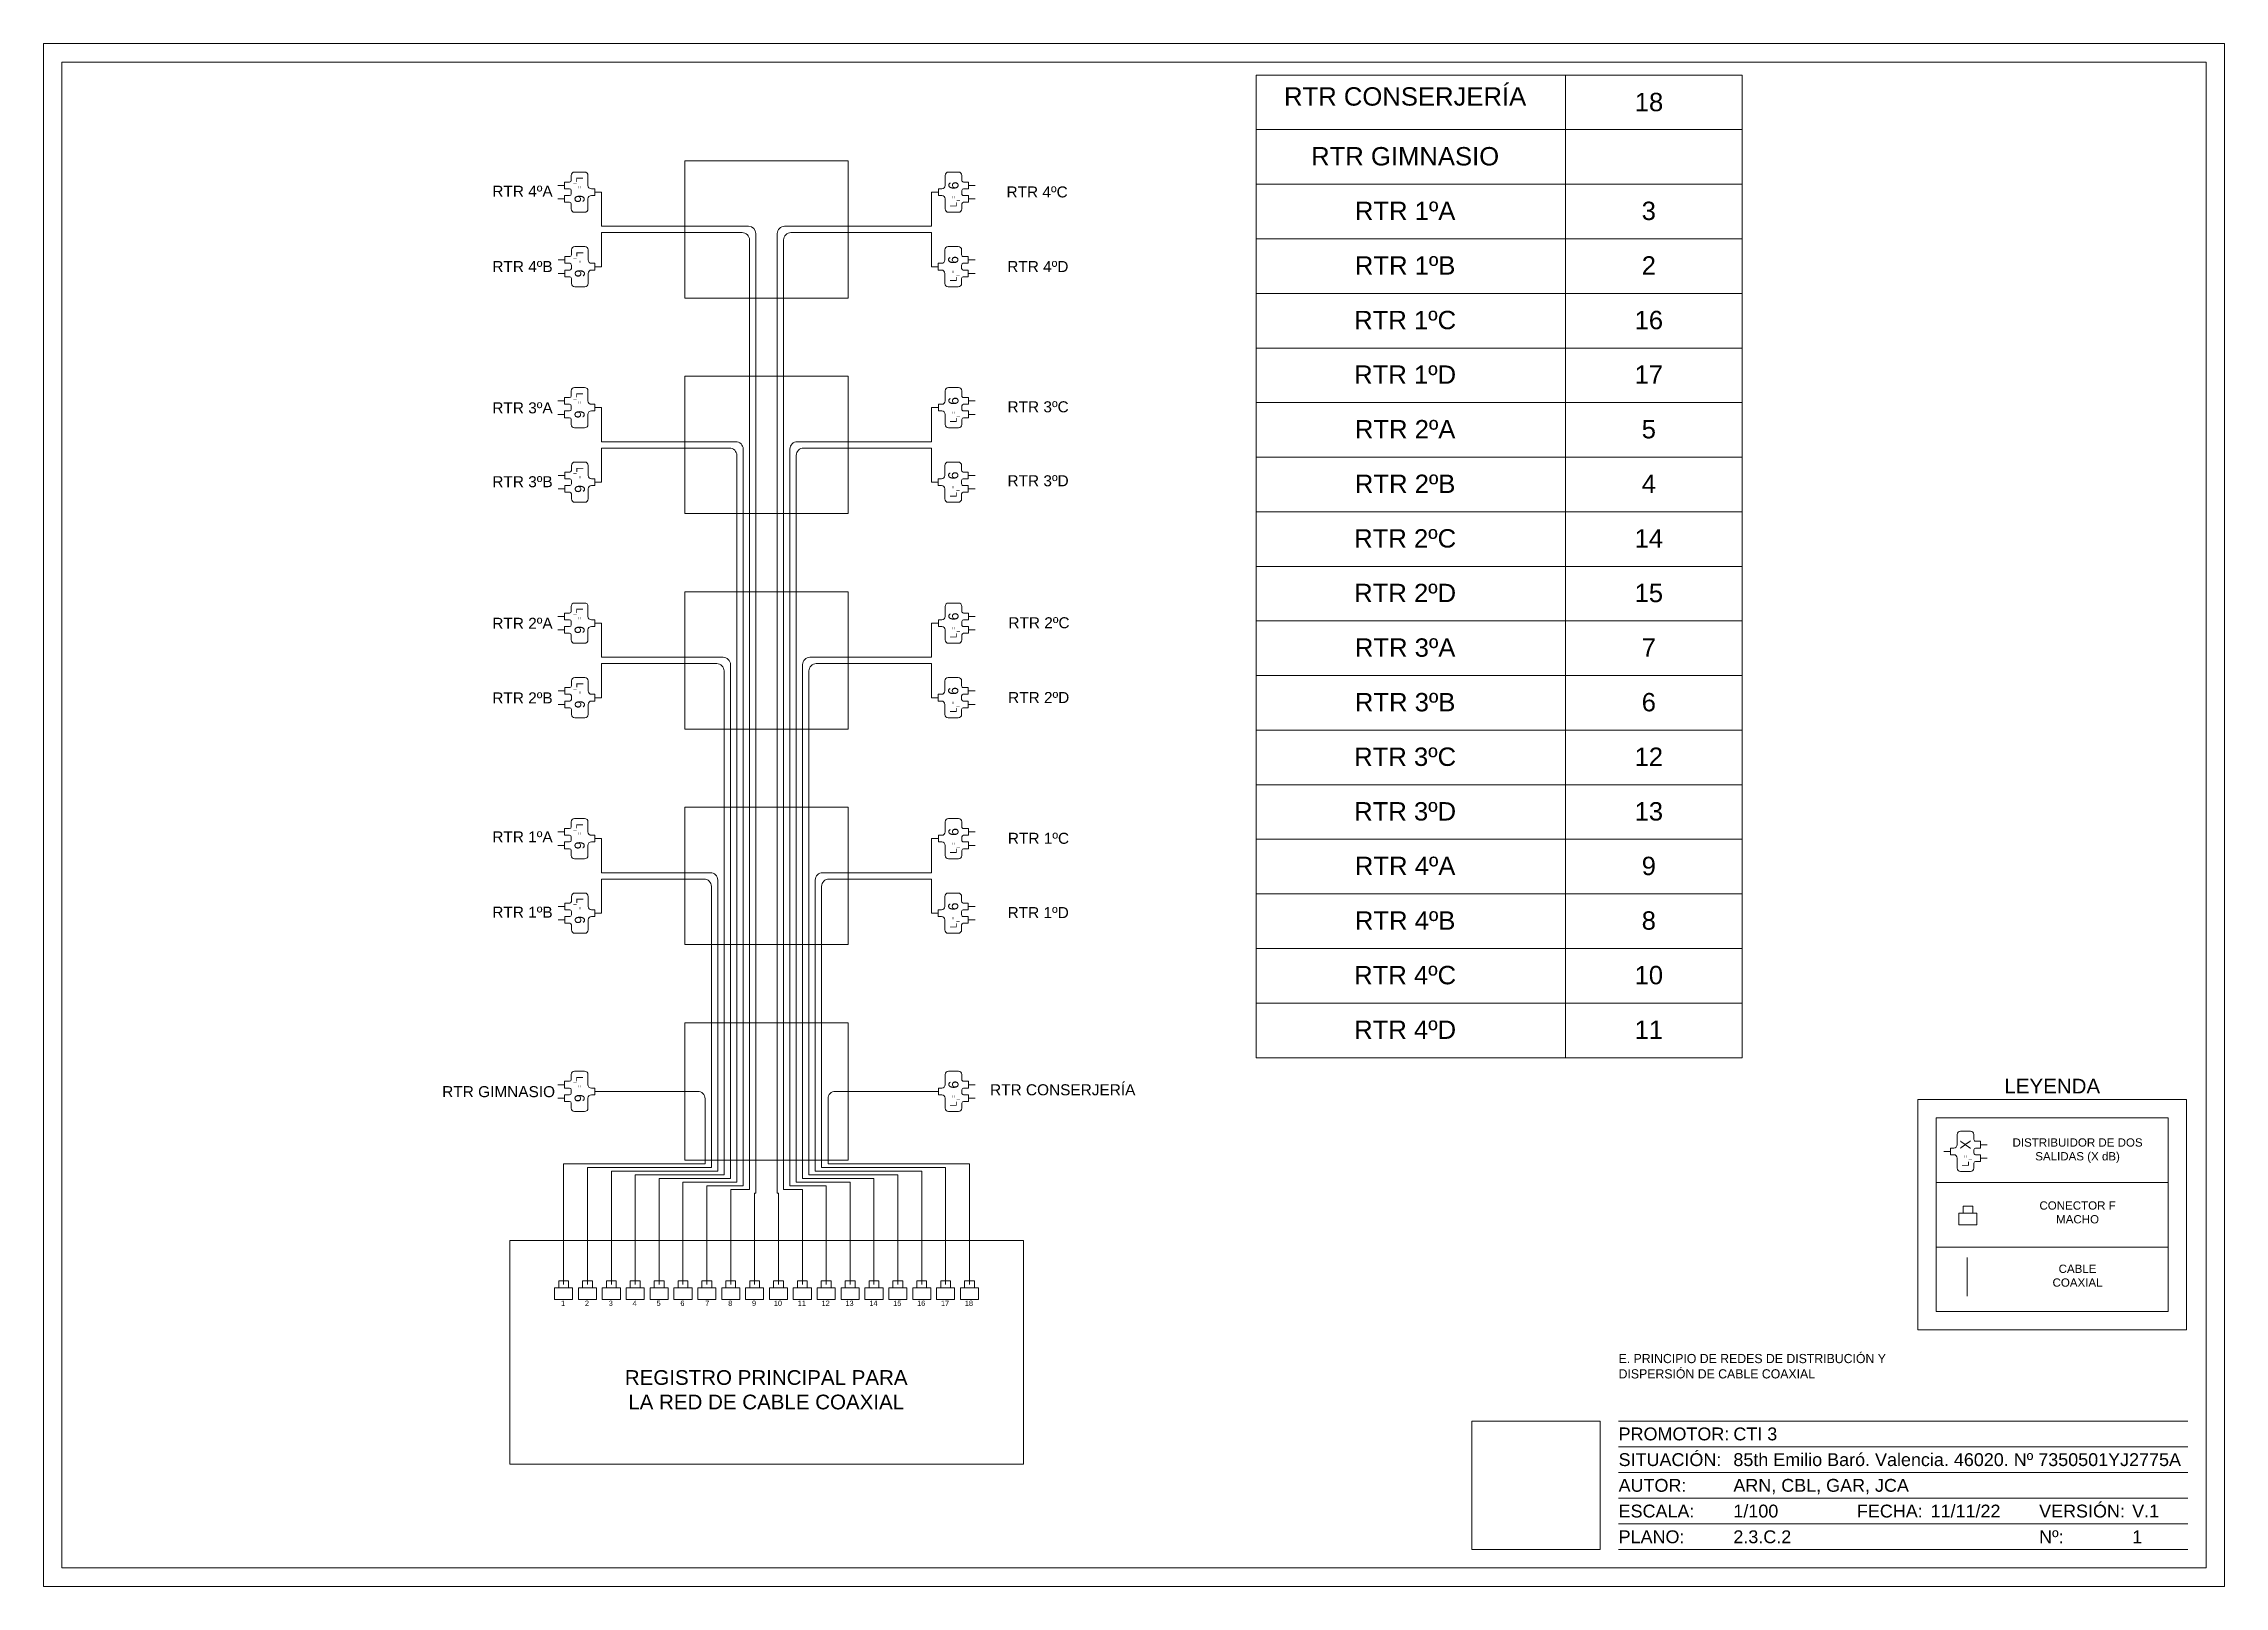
# Model space of a CAD drawing. Header units: metres. Extents: x -2 to 3328848, y -2 to 2725060.
# Drawn here: x 1664249 to 1664843, y 1361937 to 1362357 of the extents above; entities that cross this region are included whole.
import ezdxf
from ezdxf.enums import TextEntityAlignment as Align

# ---------------------------------------------------------------- set-up
doc = ezdxf.new("R2018")
doc.units = ezdxf.units.M
doc.layers.get('0').update_dxf_attribs({"color": 253, "lineweight": 0})
doc.layers.add('CAJETIN', color=7, linetype='Continuous', lineweight=0, true_color=0x000000)
for name, color, linetype, lineweight in [('ICT_INTERNA', 170, 'Continuous', 0), ('ICT_TEXTS', 210, 'Continuous', 0), ('ICT_TOMAS', 1, 'Continuous', 0)]:
    doc.layers.add(name, color=color, linetype=linetype, lineweight=lineweight)
doc.styles.add('COTA', font='arial.ttf', dxfattribs={"height": 1})
doc.styles.get("Standard").update_dxf_attribs({"font": 'arial.ttf'})
picture_1 = doc.add_image_def('image1.png', size_in_pixel=(477, 477))

# ---------------------------------------------------------------- blocks, each defined once
blk = doc.blocks.new('*U96')
for p, q in [((-10, 45), (-165, 45)), ((-10, 38), (-165, 38)), ((-10, 31), (-165, 31)), ((-10, 24), (-165, 24)), ((-10, 17), (-165, 17)), ((-10, 10), (-165, 10))]:
    blk.add_line(p, q)
for points in [[(-594, 0), (0, 0), (0, 420), (-594, 420)], [(-589, 5), (-5, 5), (-5, 415), (-589, 415)], [(-170, 45), (-205, 45), (-205, 10), (-170, 10)]]:
    blk.add_lwpolyline(points, close=True)
for s, p in [('PROMOTOR:', (-165, 41.5)), ('SITUACIÓN:', (-165, 34.5)), ('AUTOR:', (-165, 27.5)), ('ESCALA:', (-165, 20.5)), ('FECHA:', (-100.09, 20.5)), ('VERSIÓN:', (-50.46, 20.5)), ('PLANO:', (-165, 13.5)), ('Nº:', (-50.46, 13.5))]:
    blk.add_text(s, height=3.5).set_placement(p, align=Align.MIDDLE_LEFT)
at = {"lineweight": 30, "flags": 104}
blk.add_attdef('NOMBRE_PROYECTO', text='', height=5, dxfattribs=at).set_placement((-165, 63.27), align=Align.TOP_LEFT)
for tag, p in [('PROMOTOR', (-133.74, 41.5)), ('SITUACION', (-133.74, 34.5)), ('AUTOR', (-133.74, 27.5)), ('1/X', (-133.74, 20.5)), ('XX/XX/XXXX', (-80.02, 20.5)), ('V.X', (-25.12, 20.5)), ('NOMBRE_PLANO', (-133.74, 13.5)), ('X', (-25.12, 13.48))]:
    blk.add_attdef(tag, text='', height=3.5).set_placement(p, align=Align.MIDDLE_LEFT)
blk = doc.blocks.new('Distribuidor 2S')
for p, q in [((0, 0), (0, -0.1)), ((-0.3, -0.25), (-0.3, -0.3)), ((-0.3, -0.3), (-0.3, -0.35)), ((-0.1, -0.2), (-0.25, -0.2)), ((-0.05, -0.1), (0.05, -0.1)), ((-0.05, -0.15), (-0.05, -0.1)), ((0.05, -0.1), (0.05, -0.15)), ((0.25, -0.2), (0.1, -0.2)), ((0.3, -0.3), (0.3, -0.25)), ((0.3, -0.3), (0.3, -0.35)), ((-0.3, -0.35), (-0.3, -0.4)), ((-0.25, -0.45), (-0.175, -0.45)), ((-0.15, -0.55), (-0.15, -0.475)), ((-0.05, -0.55), (-0.15, -0.55)), ((-0.1, -0.55), (-0.1, -0.65)), ((-0.05, -0.475), (-0.05, -0.55)), ((0.025, -0.45), (-0.025, -0.45)), ((0.05, -0.55), (0.05, -0.475)), ((0.15, -0.55), (0.05, -0.55)), ((0.1, -0.55), (0.1, -0.65)), ((0.15, -0.475), (0.15, -0.55)), ((0.175, -0.45), (0.25, -0.45)), ((0.3, -0.4), (0.3, -0.35))]:
    blk.add_line(p, q)
for centre, radius, start, end in [((-0.25, -0.25), 0.05, 90, 180), ((-0.1, -0.15), 0.05, 270, 0), ((0.1, -0.15), 0.05, 180, 270), ((0.25, -0.25), 0.05, 0, 90), ((-0.25, -0.4), 0.05, 180, 270), ((-0.175, -0.475), 0.025, 0, 90), ((-0.025, -0.475), 0.025, 90, 180), ((0.025, -0.475), 0.025, 0, 90), ((0.175, -0.475), 0.025, 90, 180), ((0.25, -0.4), 0.05, 270, 0)]:
    blk.add_arc(centre, radius, start, end)
blk.add_text('L', height=0.1).set_placement((-0.225, -0.325), align=Align.MIDDLE_LEFT)
blk.add_text('=', height=0.05).set_placement((-0.075, -0.325), align=Align.MIDDLE_CENTER)
blk.add_text('I', height=0.05).set_placement((-0.137, -0.421))
blk.add_attdef('DB', text='', height=0.15).set_placement((0.1, -0.325), align=Align.MIDDLE_CENTER)

msp = doc.modelspace()

# ---------------------------------------------------------------- linework, layer by layer
at = {"layer": 'CAJETIN'}
for p, q in [((1664764.171, 1362064.874), (1664827.341, 1362064.874)), ((1664764.171, 1362047.302), (1664827.341, 1362047.302)), ((1664764.171, 1362029.73), (1664827.341, 1362029.73)), ((1664764.171, 1362012.158), (1664827.341, 1362012.158))]:
    msp.add_line(p, q, dxfattribs=at)
at = {"layer": 'CAJETIN', "linetype": 'Continuous'}
for points in [[(1664248.638, 1361937.36), (1664842.638, 1361937.36), (1664842.638, 1362357.36), (1664248.638, 1362357.36)], [(1664253.638, 1361942.36), (1664837.638, 1361942.36), (1664837.638, 1362352.36), (1664253.638, 1362352.36)]]:
    msp.add_lwpolyline(points, close=True, dxfattribs=at)
at = {"layer": 'CAJETIN'}
for points in [[(1664759.171, 1362069.874), (1664832.341, 1362069.874), (1664832.341, 1362007.158), (1664759.171, 1362007.158)], [(1664764.171, 1362064.874), (1664827.341, 1362064.874), (1664827.341, 1362012.158), (1664764.171, 1362012.158)]]:
    msp.add_lwpolyline(points, close=True, dxfattribs=at)
at = {"layer": 'ICT_INTERNA'}
for p, q in [((1664400.572, 1362316.928), (1664400.637, 1362307.648)), ((1664490.526, 1362316.928), (1664490.461, 1362307.648)), ((1664440.646, 1362307.648), (1664400.572, 1362307.648)), ((1664400.572, 1362305.918), (1664400.637, 1362296.638)), ((1664490.526, 1362305.918), (1664490.461, 1362296.638)), ((1664400.572, 1362258.261), (1664400.637, 1362248.981)), ((1664490.526, 1362258.261), (1664490.461, 1362248.981)), ((1664400.572, 1362247.251), (1664400.637, 1362237.971)), ((1664490.526, 1362247.251), (1664490.461, 1362237.971)), ((1664400.572, 1362199.593), (1664400.637, 1362190.313)), ((1664490.526, 1362199.593), (1664490.461, 1362190.313)), ((1664400.572, 1362188.583), (1664400.637, 1362179.303)), ((1664490.526, 1362188.583), (1664490.461, 1362179.303)), ((1664400.572, 1362140.926), (1664400.637, 1362131.646)), ((1664490.526, 1362140.926), (1664490.461, 1362131.646)), ((1664400.572, 1362129.916), (1664400.637, 1362120.636)), ((1664490.526, 1362129.916), (1664490.461, 1362120.636)), ((1664448.801, 1362019.586), (1664448.801, 1362033.912)), ((1664455.304, 1362019.586), (1664455.304, 1362033.912)), ((1664461.807, 1362019.586), (1664461.807, 1362033.912)), ((1664468.311, 1362019.586), (1664468.311, 1362033.912)), ((1664474.814, 1362019.586), (1664474.814, 1362033.912)), ((1664481.317, 1362019.586), (1664481.317, 1362033.912)), ((1664487.82, 1362019.586), (1664487.82, 1362033.912)), ((1664494.324, 1362019.586), (1664494.324, 1362033.912)), ((1664500.827, 1362019.586), (1664500.827, 1362033.912)), ((1664772.552, 1362026.867), (1664772.552, 1362016.351))]:
    msp.add_line(p, q, dxfattribs=at)
for points in [[(1664423.274, 1362288.104), (1664467.824, 1362288.104), (1664467.824, 1362325.463), (1664423.274, 1362325.463)], [(1664423.274, 1362229.436), (1664467.824, 1362229.436), (1664467.824, 1362266.795), (1664423.274, 1362266.795)], [(1664423.274, 1362170.769), (1664467.824, 1362170.769), (1664467.824, 1362208.128), (1664423.274, 1362208.128)], [(1664423.274, 1362112.101), (1664467.824, 1362112.101), (1664467.824, 1362149.46), (1664423.274, 1362149.46)], [(1664423.274, 1362053.434), (1664467.824, 1362053.434), (1664467.824, 1362090.793), (1664423.274, 1362090.793)], [(1664770.326, 1362038.966), (1664775.25, 1362038.966), (1664775.25, 1362035.772), (1664770.326, 1362035.772)], [(1664771.449, 1362038.966), (1664774.127, 1362038.966), (1664774.127, 1362040.88), (1664771.449, 1362040.88)], [(1664375.599, 1361970.588), (1664515.499, 1361970.588), (1664515.499, 1362031.479), (1664375.599, 1362031.479)], [(1664387.809, 1362018.629), (1664392.733, 1362018.629), (1664392.733, 1362015.435), (1664387.809, 1362015.435)], [(1664388.932, 1362018.629), (1664391.61, 1362018.629), (1664391.61, 1362020.543), (1664388.932, 1362020.543)], [(1664394.312, 1362018.629), (1664399.236, 1362018.629), (1664399.236, 1362015.435), (1664394.312, 1362015.435)], [(1664395.435, 1362018.629), (1664398.114, 1362018.629), (1664398.114, 1362020.543), (1664395.435, 1362020.543)], [(1664400.816, 1362018.629), (1664405.74, 1362018.629), (1664405.74, 1362015.435), (1664400.816, 1362015.435)], [(1664401.938, 1362018.629), (1664404.617, 1362018.629), (1664404.617, 1362020.543), (1664401.938, 1362020.543)], [(1664407.319, 1362018.629), (1664412.243, 1362018.629), (1664412.243, 1362015.435), (1664407.319, 1362015.435)], [(1664408.442, 1362018.629), (1664411.12, 1362018.629), (1664411.12, 1362020.543), (1664408.442, 1362020.543)], [(1664413.822, 1362018.629), (1664418.746, 1362018.629), (1664418.746, 1362015.435), (1664413.822, 1362015.435)], [(1664414.945, 1362018.629), (1664417.624, 1362018.629), (1664417.624, 1362020.543), (1664414.945, 1362020.543)], [(1664420.326, 1362018.629), (1664425.249, 1362018.629), (1664425.249, 1362015.435), (1664420.326, 1362015.435)], [(1664421.448, 1362018.629), (1664424.127, 1362018.629), (1664424.127, 1362020.543), (1664421.448, 1362020.543)], [(1664426.829, 1362018.629), (1664431.753, 1362018.629), (1664431.753, 1362015.435), (1664426.829, 1362015.435)], [(1664427.952, 1362018.629), (1664430.63, 1362018.629), (1664430.63, 1362020.543), (1664427.952, 1362020.543)], [(1664433.332, 1362018.629), (1664438.256, 1362018.629), (1664438.256, 1362015.435), (1664433.332, 1362015.435)], [(1664434.455, 1362018.629), (1664437.133, 1362018.629), (1664437.133, 1362020.543), (1664434.455, 1362020.543)], [(1664439.836, 1362018.629), (1664444.759, 1362018.629), (1664444.759, 1362015.435), (1664439.836, 1362015.435)], [(1664440.958, 1362018.629), (1664443.637, 1362018.629), (1664443.637, 1362020.543), (1664440.958, 1362020.543)], [(1664446.339, 1362018.629), (1664451.263, 1362018.629), (1664451.263, 1362015.435), (1664446.339, 1362015.435)], [(1664447.461, 1362018.629), (1664450.14, 1362018.629), (1664450.14, 1362020.543), (1664447.461, 1362020.543)], [(1664452.842, 1362018.629), (1664457.766, 1362018.629), (1664457.766, 1362015.435), (1664452.842, 1362015.435)], [(1664453.965, 1362018.629), (1664456.643, 1362018.629), (1664456.643, 1362020.543), (1664453.965, 1362020.543)], [(1664459.345, 1362018.629), (1664464.269, 1362018.629), (1664464.269, 1362015.435), (1664459.345, 1362015.435)], [(1664460.468, 1362018.629), (1664463.147, 1362018.629), (1664463.147, 1362020.543), (1664460.468, 1362020.543)], [(1664465.849, 1362018.629), (1664470.772, 1362018.629), (1664470.772, 1362015.435), (1664465.849, 1362015.435)], [(1664466.971, 1362018.629), (1664469.65, 1362018.629), (1664469.65, 1362020.543), (1664466.971, 1362020.543)], [(1664472.352, 1362018.629), (1664477.276, 1362018.629), (1664477.276, 1362015.435), (1664472.352, 1362015.435)], [(1664473.475, 1362018.629), (1664476.153, 1362018.629), (1664476.153, 1362020.543), (1664473.475, 1362020.543)], [(1664478.855, 1362018.629), (1664483.779, 1362018.629), (1664483.779, 1362015.435), (1664478.855, 1362015.435)], [(1664479.978, 1362018.629), (1664482.656, 1362018.629), (1664482.656, 1362020.543), (1664479.978, 1362020.543)], [(1664485.359, 1362018.629), (1664490.282, 1362018.629), (1664490.282, 1362015.435), (1664485.359, 1362015.435)], [(1664486.481, 1362018.629), (1664489.16, 1362018.629), (1664489.16, 1362020.543), (1664486.481, 1362020.543)], [(1664491.862, 1362018.629), (1664496.786, 1362018.629), (1664496.786, 1362015.435), (1664491.862, 1362015.435)], [(1664492.984, 1362018.629), (1664495.663, 1362018.629), (1664495.663, 1362020.543), (1664492.984, 1362020.543)], [(1664498.365, 1362018.629), (1664503.289, 1362018.629), (1664503.289, 1362015.435), (1664498.365, 1362015.435)], [(1664499.488, 1362018.629), (1664502.166, 1362018.629), (1664502.166, 1362020.543), (1664499.488, 1362020.543)]]:
    msp.add_lwpolyline(points, close=True, dxfattribs=at)
for points in [[(1664435.794, 1362019.586), (1664435.794, 1362045.389), (1664440.916, 1362045.389), (1664440.916, 1362303.918, 0.4142136), (1664438.916, 1362305.918), (1664400.572, 1362305.918)], [(1664448.801, 1362019.586), (1664448.801, 1362044.389), (1664448.452, 1362044.389), (1664448.452, 1362305.648, -0.4142136), (1664450.452, 1362307.648), (1664490.526, 1362307.648)], [(1664455.304, 1362019.586), (1664455.304, 1362045.389), (1664450.182, 1362045.389), (1664450.182, 1362303.918, -0.4142136), (1664452.182, 1362305.918), (1664490.526, 1362305.918)], [(1664429.291, 1362019.586), (1664429.291, 1362046.389), (1664439.187, 1362046.389), (1664439.187, 1362246.981, 0.4142136), (1664437.187, 1362248.981), (1664400.572, 1362248.981)], [(1664422.788, 1362019.586), (1664422.788, 1362047.389), (1664437.457, 1362047.389), (1664437.457, 1362245.251, 0.4142136), (1664435.457, 1362247.251), (1664400.572, 1362247.251)], [(1664461.807, 1362019.586), (1664461.807, 1362046.389), (1664451.911, 1362046.389), (1664451.911, 1362246.981, -0.4142136), (1664453.911, 1362248.981), (1664490.526, 1362248.981)], [(1664468.311, 1362019.586), (1664468.311, 1362047.389), (1664453.641, 1362047.389), (1664453.641, 1362245.251, -0.4142136), (1664455.641, 1362247.251), (1664490.526, 1362247.251)], [(1664416.284, 1362019.586), (1664416.284, 1362048.389), (1664435.727, 1362048.389), (1664435.727, 1362188.313, 0.4142136), (1664433.727, 1362190.313), (1664400.572, 1362190.313)], [(1664409.781, 1362019.586), (1664409.781, 1362049.389), (1664433.997, 1362049.389), (1664433.997, 1362186.583, 0.4142136), (1664431.997, 1362188.583), (1664400.572, 1362188.583)], [(1664474.814, 1362019.586), (1664474.814, 1362048.389), (1664455.371, 1362048.389), (1664455.371, 1362188.313, -0.4142136), (1664457.371, 1362190.313), (1664490.526, 1362190.313)], [(1664481.317, 1362019.586), (1664481.317, 1362049.389), (1664457.101, 1362049.389), (1664457.101, 1362186.583, -0.4142136), (1664459.101, 1362188.583), (1664490.526, 1362188.583)], [(1664403.278, 1362019.586), (1664403.278, 1362050.389), (1664432.268, 1362050.389), (1664432.268, 1362129.646, 0.4142136), (1664430.268, 1362131.646), (1664400.572, 1362131.646)], [(1664487.82, 1362019.586), (1664487.82, 1362050.389), (1664458.83, 1362050.389), (1664458.83, 1362129.646, -0.4142136), (1664460.83, 1362131.646), (1664490.526, 1362131.646)], [(1664396.774, 1362019.586), (1664396.774, 1362051.389), (1664430.538, 1362051.389), (1664430.538, 1362127.916, 0.4142136), (1664428.538, 1362129.916), (1664400.572, 1362129.916)], [(1664494.324, 1362019.586), (1664494.324, 1362051.389), (1664460.56, 1362051.389), (1664460.56, 1362127.916, -0.4142136), (1664462.56, 1362129.916), (1664490.526, 1362129.916)], [(1664390.271, 1362019.586), (1664390.271, 1362033.912), (1664390.271, 1362052.389), (1664428.808, 1362052.389), (1664428.808, 1362070.113, 0.4142136), (1664426.808, 1362072.113), (1664400.572, 1362072.113)], [(1664500.827, 1362019.586), (1664500.827, 1362033.912), (1664500.827, 1362052.389), (1664462.29, 1362052.389), (1664462.29, 1362070.113, -0.4142136), (1664464.29, 1362072.113), (1664490.526, 1362072.113)]]:
    msp.add_lwpolyline(points, format="xyb", dxfattribs=at)
msp.add_lwpolyline([(1664442.297, 1362019.586), (1664442.297, 1362044.389), (1664442.646, 1362044.389), (1664442.646, 1362058.884), (1664442.646, 1362305.648)], dxfattribs=at)
msp.add_arc((1664440.646, 1362305.648), 2, 0, 90, dxfattribs=at)
at = {"layer": 'ICT_TEXTS'}
for p, q in [((1664578.945, 1362348.802), (1664711.273, 1362348.802)), ((1664663.19, 1362348.802), (1664663.19, 1362081.288)), ((1664578.945, 1362333.941), (1664711.273, 1362333.941)), ((1664578.945, 1362319.079), (1664711.273, 1362319.079)), ((1664578.945, 1362304.217), (1664711.273, 1362304.217)), ((1664578.945, 1362289.355), (1664711.273, 1362289.355)), ((1664578.945, 1362274.493), (1664711.273, 1362274.493)), ((1664578.945, 1362259.631), (1664711.273, 1362259.631)), ((1664578.945, 1362244.769), (1664711.273, 1362244.769)), ((1664578.945, 1362229.907), (1664711.273, 1362229.907)), ((1664578.945, 1362215.045), (1664711.273, 1362215.045)), ((1664578.945, 1362200.183), (1664711.273, 1362200.183)), ((1664578.945, 1362185.322), (1664711.273, 1362185.322)), ((1664578.945, 1362170.46), (1664711.273, 1362170.46)), ((1664578.945, 1362155.598), (1664711.273, 1362155.598)), ((1664578.945, 1362140.736), (1664711.273, 1362140.736)), ((1664578.945, 1362125.874), (1664711.273, 1362125.874)), ((1664578.945, 1362111.012), (1664711.273, 1362111.012)), ((1664578.945, 1362096.15), (1664711.273, 1362096.15)), ((1664578.945, 1362081.288), (1664711.273, 1362081.288))]:
    msp.add_line(p, q, dxfattribs=at)
msp.add_lwpolyline([(1664578.945, 1362348.802), (1664711.273, 1362348.802), (1664711.273, 1362081.288), (1664578.945, 1362081.288)], close=True, dxfattribs=at)

# ---------------------------------------------------------------- block references
at = {"layer": 'CAJETIN'}
ref = msp.add_blockref('*U96', (1664842.638, 1361937.36), dxfattribs=at)
lines = msp.add_mtext('E. PRINCIPIO DE REDES DE DISTRIBUCIÓN Y \\PDISPERSIÓN DE CABLE COAXIAL', dxfattribs={"layer": '0', "insert": (1664677.638, 1362000.635), "char_height": 2.5, "attachment_point": 1})
ref.add_attrib('NOMBRE_PROYECTO', '', (1664677.638, 1362000.635), dxfattribs={"flags": 104}).embed_mtext(lines)
ref.add_attrib('PROMOTOR', 'CTI 3', dxfattribs={"layer": '0', "height": 3.5}).set_placement((1664708.898, 1361978.86), align=Align.MIDDLE_LEFT)
ref.add_attrib('SITUACION', '85th Emilio Baró. Valencia. 46020. Nº 7350501YJ2775A', dxfattribs={"layer": '0', "height": 3.5}).set_placement((1664708.898, 1361971.86), align=Align.MIDDLE_LEFT)
ref.add_attrib('AUTOR', 'ARN, CBL, GAR, JCA', dxfattribs={"layer": '0', "height": 3.5}).set_placement((1664708.898, 1361964.86), align=Align.MIDDLE_LEFT)
ref.add_attrib('1/X', '1/100', dxfattribs={"layer": '0', "height": 3.5}).set_placement((1664708.898, 1361957.86), align=Align.MIDDLE_LEFT)
ref.add_attrib('NOMBRE_PLANO', '2.3.C.2', dxfattribs={"layer": '0', "height": 3.5}).set_placement((1664708.898, 1361950.86), align=Align.MIDDLE_LEFT)
ref.add_attrib('XX/XX/XXXX', '11/11/22', dxfattribs={"layer": '0', "height": 3.5}).set_placement((1664762.614, 1361957.86), align=Align.MIDDLE_LEFT)
ref.add_attrib('V.X', 'V.1', dxfattribs={"layer": '0', "height": 3.5}).set_placement((1664817.519, 1361957.86), align=Align.MIDDLE_LEFT)
ref.add_attrib('X', '1', dxfattribs={"layer": '0', "height": 3.5}).set_placement((1664817.519, 1361950.838), align=Align.MIDDLE_LEFT)
at = {"layer": 'ICT_TOMAS', "xscale": 18.2709662861487, "yscale": 18.2709662861487, "zscale": 18.2709662861487}
for p, rotation, values in [((1664400.572, 1362316.928), 270, {'DB': '6'}), ((1664490.526, 1362316.928), 89.99999999999999, {'DB': '6'}), ((1664400.637, 1362296.638), 270, {'DB': '6'}), ((1664490.461, 1362296.638), 89.99999999999999, {'DB': '6'}), ((1664400.572, 1362258.261), 270, {'DB': '6'}), ((1664490.526, 1362258.261), 89.99999999999999, {'DB': '6'}), ((1664400.637, 1362237.971), 270, {'DB': '6'}), ((1664490.461, 1362237.971), 89.99999999999999, {'DB': '6'}), ((1664400.572, 1362199.593), 270, {'DB': '6'}), ((1664490.526, 1362199.593), 89.99999999999999, {'DB': '6'}), ((1664400.637, 1362179.303), 270, {'DB': '6'}), ((1664490.461, 1362179.303), 89.99999999999999, {'DB': '6'}), ((1664400.572, 1362140.926), 270, {'DB': '6'}), ((1664490.526, 1362140.926), 89.99999999999999, {'DB': '6'}), ((1664400.637, 1362120.636), 270, {'DB': '6'}), ((1664490.461, 1362120.636), 89.99999999999999, {'DB': '6'}), ((1664400.572, 1362072.113), 270, {'DB': '6'}), ((1664490.526, 1362072.113), 89.99999999999999, {'DB': '6'}), ((1664766.183, 1362055.782), 89.99999999999999, {'DB': 'X'})]:
    msp.add_blockref('Distribuidor 2S', p, dxfattribs=dict(at, rotation=rotation)).add_auto_attribs(values)

# ---------------------------------------------------------------- texts
at = {"layer": 'CAJETIN', "ltscale": 0.015, "attachment_point": 1, "style": 'COTA'}
for s, width, insert, char_height in [('\\pxqc;LEYENDA', 73.16994, (1664759.171, 1362075.559), 4), ('\\pxqc;DISTRIBUIDOR DE DOS\\PSALIDAS (X dB)', 51.2738, (1664777.014, 1362059.326), 2.25), ('\\pxqc;CONECTOR F\\PMACHO', 51.2738, (1664777.014, 1362042.175), 2.25), ('\\pxqc;CABLE\\PCOAXIAL', 51.2738, (1664777.004, 1362024.944), 2.25)]:
    msp.add_mtext_dynamic_manual_height_columns(s, width=width, gutter_width=4, heights=[7.577], dxfattribs=dict(at, insert=insert, char_height=char_height))
at = {"layer": 'ICT_INTERNA', "char_height": 0.000476, "attachment_point": 1, "style": 'COTA'}
for insert, width in [((1664770.326, 1362035.772), 4.92378), ((1664770.326, 1362035.772), 0.01056), ((1664387.809, 1362015.435), 4.92378), ((1664387.809, 1362015.435), 0.01056), ((1664394.312, 1362015.435), 4.92378), ((1664394.312, 1362015.435), 0.01056), ((1664400.816, 1362015.435), 4.92378), ((1664400.816, 1362015.435), 0.01056), ((1664407.319, 1362015.435), 4.92378), ((1664407.319, 1362015.435), 0.01056), ((1664413.822, 1362015.435), 4.92378), ((1664413.822, 1362015.435), 0.01056), ((1664420.326, 1362015.435), 4.92378), ((1664420.326, 1362015.435), 0.01056), ((1664426.829, 1362015.435), 4.92378), ((1664426.829, 1362015.435), 0.01056), ((1664433.332, 1362015.435), 4.92378), ((1664433.332, 1362015.435), 0.01056), ((1664439.836, 1362015.435), 4.92378), ((1664439.836, 1362015.435), 0.01056), ((1664446.339, 1362015.435), 4.92378), ((1664446.339, 1362015.435), 0.01056), ((1664452.842, 1362015.435), 4.92378), ((1664452.842, 1362015.435), 0.01056), ((1664459.345, 1362015.435), 4.92378), ((1664459.345, 1362015.435), 0.01056), ((1664465.849, 1362015.435), 4.92378), ((1664465.849, 1362015.435), 0.01056), ((1664472.352, 1362015.435), 4.92378), ((1664472.352, 1362015.435), 0.01056), ((1664478.855, 1362015.435), 4.92378), ((1664478.855, 1362015.435), 0.01056), ((1664485.359, 1362015.435), 4.92378), ((1664485.359, 1362015.435), 0.01056), ((1664491.862, 1362015.435), 4.92378), ((1664491.862, 1362015.435), 0.01056), ((1664498.365, 1362015.435), 4.92378), ((1664498.365, 1362015.435), 0.01056)]:
    msp.add_mtext('1', dxfattribs=dict(at, insert=insert, width=width))
at = {"layer": 'ICT_INTERNA', "ltscale": 0.015, "attachment_point": 1, "style": 'COTA'}
for s, width, gutter_width, heights, insert, char_height in [('\\pxqc;1', 1.42745, 1.903, [0.403], (1664389.412, 1362015.145), 1.4275), ('\\pxqc;2', 1.42745, 1.903, [0.403], (1664395.916, 1362015.145), 1.4275), ('\\pxqc;3', 1.42745, 1.903, [0.403], (1664402.419, 1362015.145), 1.4275), ('\\pxqc;4', 1.42745, 1.903, [0.403], (1664408.922, 1362015.145), 1.4275), ('\\pxqc;5', 1.42745, 1.903, [0.403], (1664415.426, 1362015.145), 1.4275), ('\\pxqc;6', 1.42745, 1.903, [0.403], (1664421.929, 1362015.145), 1.4275), ('7', 1.42745, 1.903, [0.403], (1664428.849, 1362015.147), 1.427), ('\\pxqc;8', 1.42745, 1.903, [0.403], (1664434.935, 1362015.145), 1.4275), ('\\pxqc;9', 1.42745, 1.903, [0.403], (1664441.439, 1362015.145), 1.4275), ('\\pxqc;10', 1.42745, 1.903, [0.403], (1664447.942, 1362015.145), 1.4275), ('\\pxqc;11', 1.42745, 1.903, [0.403], (1664454.445, 1362015.145), 1.4275), ('\\pxqc;12', 1.42745, 1.903, [0.403], (1664460.949, 1362015.145), 1.4275), ('\\pxqc;13', 1.42745, 1.903, [0.403], (1664467.452, 1362015.145), 1.4275), ('\\pxqc;14', 1.42745, 1.903, [0.403], (1664473.955, 1362015.145), 1.4275), ('\\pxqc;15', 1.42745, 1.903, [0.403], (1664480.458, 1362015.145), 1.4275), ('\\pxqc;16', 1.42745, 1.903, [0.403], (1664486.962, 1362015.145), 1.4275), ('\\pxqc;17', 1.42745, 1.903, [0.403], (1664493.465, 1362015.145), 1.4275), ('\\pxqc;18', 1.42745, 1.903, [0.403], (1664499.968, 1362015.145), 1.4275), ('\\pxqc;REGISTRO PRINCIPAL PARA\\PLA RED DE CABLE COAXIAL', 88.54497, 59.633, [11.449], (1664401.186, 1361996.222), 4)]:
    msp.add_mtext_dynamic_manual_height_columns(s, width=width, gutter_width=gutter_width, heights=heights, dxfattribs=dict(at, insert=insert, char_height=char_height))
at = {"layer": 'ICT_TEXTS', "ltscale": 0.015, "attachment_point": 1, "style": 'COTA'}
for s, width, insert, char_height in [('\\pxqc;RTR CONSERJERÍA', 81.08755, (1664578.945, 1362345.485), 5), ('\\pxqc;18', 81.08755, (1664645.371, 1362343.963), 5), ('\\pxqc;RTR GIMNASIO', 81.08755, (1664578.945, 1362329.202), 5), ('\\pxqc;RTR 4ºA', 38.12347, (1664360.016, 1362318.684), 3), ('\\pxqc;RTR 4ºC', 38.12347, (1664500.183, 1362318.486), 3), ('\\pxqc;RTR 1ºA', 81.08755, (1664578.945, 1362314.34), 5), ('\\pxqc;3', 81.08755, (1664645.32, 1362314.34), 5), ('\\pxqc;RTR 4ºB', 38.12347, (1664360.016, 1362298.176), 3), ('\\pxqc;RTR 4ºD', 38.12347, (1664500.382, 1362298.177), 3), ('\\pxqc;RTR 1ºB', 81.08755, (1664578.945, 1362299.478), 5), ('\\pxqc;2', 81.08755, (1664645.32, 1362299.478), 5), ('\\pxqc;RTR 1ºC', 81.08755, (1664578.945, 1362284.616), 5), ('\\pxqc;16', 81.08755, (1664645.32, 1362284.616), 5), ('\\pxqc;RTR 1ºD', 81.08755, (1664578.945, 1362269.755), 5), ('\\pxqc;17', 81.08755, (1664645.32, 1362269.755), 5), ('\\pxqc;RTR 3ºA', 38.12347, (1664360.016, 1362259.707), 3), ('\\pxqc;RTR 3ºC', 38.12347, (1664500.452, 1362259.991), 3), ('\\pxqc;RTR 2ºA', 81.08755, (1664578.945, 1362254.893), 5), ('\\pxqc;5', 81.08755, (1664645.32, 1362254.893), 5), ('\\pxqc;RTR 3ºB', 38.12347, (1664360.016, 1362239.597), 3), ('\\pxqc;RTR 3ºD', 38.12347, (1664500.452, 1362239.851), 3), ('\\pxqc;RTR 2ºB', 81.08755, (1664578.945, 1362240.031), 5), ('\\pxqc;4', 81.08755, (1664645.32, 1362240.031), 5), ('\\pxqc;RTR 2ºC', 81.08755, (1664578.945, 1362225.169), 5), ('\\pxqc;14', 81.08755, (1664645.32, 1362225.169), 5), ('\\pxqc;RTR 2ºD', 81.08755, (1664578.945, 1362210.307), 5), ('\\pxqc;15', 81.08755, (1664645.32, 1362210.307), 5), ('\\pxqc;RTR 2ºA', 38.12347, (1664360.016, 1362201.051), 3), ('\\pxqc;RTR 2ºC', 38.12347, (1664500.692, 1362201.198), 3), ('\\pxqc;RTR 3ºA', 81.08755, (1664578.945, 1362195.445), 5), ('\\pxqc;7', 81.08755, (1664645.32, 1362195.445), 5), ('\\pxqc;RTR 2ºB', 38.12347, (1664360.016, 1362180.742), 3), ('\\pxqc;RTR 2ºD', 38.12347, (1664500.613, 1362180.842), 3), ('\\pxqc;RTR 3ºB', 81.08755, (1664578.945, 1362180.583), 5), ('\\pxqc;6', 81.08755, (1664645.32, 1362180.583), 5), ('\\pxqc;RTR 3ºC', 81.08755, (1664578.945, 1362165.721), 5), ('\\pxqc;12', 81.08755, (1664645.32, 1362165.721), 5), ('\\pxqc;RTR 3ºD', 81.08755, (1664578.945, 1362150.859), 5), ('\\pxqc;13', 81.08755, (1664645.32, 1362150.859), 5), ('\\pxqc;RTR 1ºA', 38.12347, (1664360.016, 1362142.912), 3), ('\\pxqc;RTR 1ºC', 38.12347, (1664500.562, 1362142.513), 3), ('\\pxqc;RTR 4ºA', 81.08755, (1664578.945, 1362135.997), 5), ('\\pxqc;9', 81.08755, (1664645.32, 1362135.997), 5), ('\\pxqc;RTR 1ºB', 38.12347, (1664360.016, 1362122.404), 3), ('\\pxqc;RTR 1ºD', 38.12347, (1664500.484, 1362122.294), 3), ('\\pxqc;RTR 4ºB', 81.08755, (1664578.945, 1362121.136), 5), ('\\pxqc;8', 81.08755, (1664645.32, 1362121.136), 5), ('\\pxqc;RTR 4ºC', 81.08755, (1664578.945, 1362106.274), 5), ('\\pxqc;10', 81.08755, (1664645.32, 1362106.274), 5), ('\\pxqc;RTR 4ºD', 81.08755, (1664578.945, 1362091.412), 5), ('\\pxqc;11', 81.08755, (1664645.32, 1362091.412), 5), ('\\pxqc;RTR GIMNASIO', 51.05315, (1664347.05, 1362073.544), 3), ('\\pxqc;RTR CONSERJERÍA', 51.05315, (1664500.697, 1362074.051), 3)]:
    msp.add_mtext_dynamic_manual_height_columns(s, width=width, gutter_width=4, heights=[3.395], dxfattribs=dict(at, insert=insert, char_height=char_height))

# ---------------------------------------------------------------- pictures from other files: only their frames are drawn
image = msp.add_image(picture_1, insert=(1664637.638, 1361947.36), size_in_units=(35, 35))
image.dxf.flags = 7

doc.saveas('drawing.dxf')
